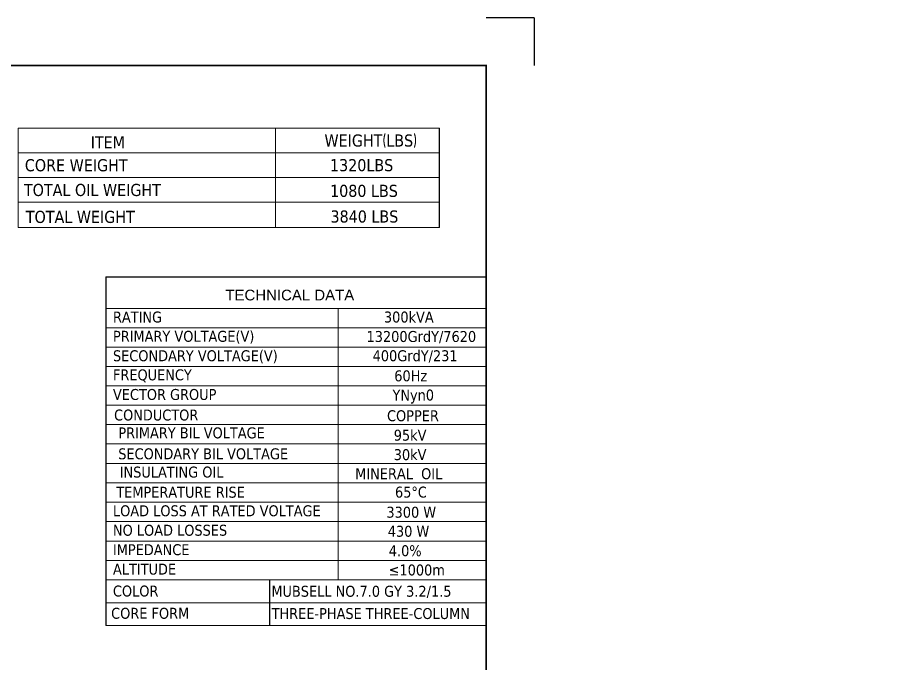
# Model space of a CAD drawing. Header units: millimetres. Extents: x 104637 to 116395, y -154925 to -148478.
# Drawn here: x 112359 to 116386, y -151405 to -148478 of the extents above; entities that cross this region are included whole.
import ezdxf
from ezdxf.enums import TextEntityAlignment as Align

# ---------------------------------------------------------------- set-up
doc = ezdxf.new("R2010")
doc.units = ezdxf.units.MM
doc.header["$LTSCALE"] = 13
for name, color, linetype in [('1', 4, 'Continuous'), ('2', 3, 'Continuous'), ('6文字层', 3, 'Continuous')]:
    doc.layers.add(name, color=color, linetype=linetype)
doc.layers.add('paper', color=254, linetype='Continuous', plot=False)
doc.layers.add('标注、文本', color=3, linetype='Continuous', lineweight=25)
doc.layers.add('铁心', color=3, linetype='Continuous', lineweight=0)
doc.styles.add('PDF Arial', font='arial.ttf')
doc.styles.get("Standard").update_dxf_attribs({"font": 'gbenor.shx', "bigfont": 'gbcbig.shx'})
doc.styles.add('Tahoma$001', font='tahoma.ttf', dxfattribs={"height": 2.159784})
doc.styles.add('Tahoma_txtstyle_30.51_0_0', font='tahoma.ttf')
doc.dimstyles.new('1-15', dxfattribs={"dimscale": 20, "dimtxt": 3.5, "dimasz": 2, "dimexe": 1.5, "dimexo": 0.5, "dimgap": 0.5, "dimtad": 1, "dimtoh": 1, "dimdec": 1, "dimdsep": 46, "dimtxsty": 'Standard', "dimcen": 2.5, "dimclrd": 3, "dimclre": 3, "dimclrt": 3, "dimadec": 0, "dimazin": 2, "dimtfac": 1, "dimtdec": 1, "dimtmove": 0, "dimatfit": 2, "dimfxl": 1, "dimarcsym": 0})
doc.dimstyles.new('ISO-25', dxfattribs={"dimtxt": 2.5, "dimasz": 2.5, "dimexe": 1.25, "dimexo": 0.625, "dimtad": 1, "dimtxsty": 'Standard', "dimcen": 2.5, "dimadec": 0, "dimazin": 0, "dimtfac": 1, "dimtmove": 0, "dimatfit": 3, "dimfxl": 1, "dimarcsym": 0})

# ---------------------------------------------------------------- blocks, each defined once
blk = doc.blocks.new('*D89')
at = {"layer": '1', "color": 3, "lineweight": -2}
for p, q in [((107931.1, -150500.7), (107931.1, -150616.7)), ((107957.1, -150500.7), (107957.1, -150616.7)), ((107893.6, -150594.2), (107856.1, -150594.2)), ((107931.1, -150594.2), (107957.1, -150594.2)), ((107994.6, -150594.2), (108099.9, -150594.2))]:
    blk.add_line(p, q, dxfattribs=at)
at = {"layer": '1', "color": 3, "lineweight": 30}
for points in [[(107893.6, -150588), (107893.6, -150600.5), (107931.1, -150594.2)], [(107994.6, -150588), (107994.6, -150600.5), (107957.1, -150594.2)]]:
    blk.add_solid(points, dxfattribs=at)
at = {"layer": '2', "color": 0, "linetype": 'Continuous', "lineweight": -2}
for p, q in [((116221.5, -153403.1), (116221.5, -153394.5)), ((116224, -153395.7), (116358.9, -153395.7)), ((116361.4, -153403.1), (116361.4, -153394.5))]:
    blk.add_line(p, q, dxfattribs=at)
at = {"layer": '2', "color": 0, "linetype": 'Continuous', "lineweight": 30}
for points in [[(116224, -153395.3), (116224, -153396.1), (116221.5, -153395.7)], [(116358.9, -153395.3), (116358.9, -153396.1), (116361.4, -153395.7)]]:
    blk.add_solid(points, dxfattribs=at)
at = {"layer": 'Defpoints', "color": 0, "lineweight": 30}
for p in [(107931.1, -150500.7), (107957.1, -150500.7), (107957.1, -150594.2)]:
    blk.add_point(p, dxfattribs=at)
at = {"layer": 'Defpoints', "color": 0, "linetype": 'Continuous', "lineweight": 30}
for p in [(116361.4, -153395.7), (116221.5, -153403.7), (116361.4, -153403.7)]:
    blk.add_point(p, dxfattribs=at)
at = {"layer": '1', "color": 2, "insert": (108066.7, -150560.5), "char_height": 52.5, "attachment_point": 5}
blk.add_mtext('26', dxfattribs=at)
at = {"layer": '2', "color": 0, "linetype": 'Continuous', "insert": (116291.5, -153393.8), "char_height": 2.5, "attachment_point": 5}
blk.add_mtext('140', dxfattribs=at)
blk = doc.blocks.new('*D90')
at = {"layer": '1', "color": 3, "lineweight": -2}
for p, q in [((107871, -150363.1), (107871, -150325.6)), ((107808.2, -150400.6), (107893.5, -150400.6)), ((107871, -150400.6), (107871, -150467)), ((107912.2, -150467), (107848.5, -150467)), ((107871, -150504.5), (107871, -150542)), ((107871, -150542), (107810.6, -150542))]:
    blk.add_line(p, q, dxfattribs=at)
at = {"layer": '1', "color": 3, "lineweight": 30}
for points in [[(107864.8, -150363.1), (107877.3, -150363.1), (107871, -150400.6)], [(107864.8, -150504.5), (107877.3, -150504.5), (107871, -150467)]]:
    blk.add_solid(points, dxfattribs=at)
at = {"layer": '2', "color": 0, "linetype": 'Continuous', "lineweight": -2}
for p, q in [((116216.5, -153400.7), (116216.5, -153388.7)), ((116219, -153390), (116364, -153390)), ((116366.5, -153400.7), (116366.5, -153388.7))]:
    blk.add_line(p, q, dxfattribs=at)
at = {"layer": '2', "color": 0, "linetype": 'Continuous', "lineweight": 30}
for points in [[(116219, -153389.6), (116219, -153390.4), (116216.5, -153390)], [(116364, -153389.6), (116364, -153390.4), (116366.5, -153390)]]:
    blk.add_solid(points, dxfattribs=at)
at = {"layer": 'Defpoints', "color": 0, "lineweight": 30}
for p in [(107808.2, -150400.6), (107871, -150467), (107912.2, -150467)]:
    blk.add_point(p, dxfattribs=at)
at = {"layer": 'Defpoints', "color": 0, "linetype": 'Continuous', "lineweight": 30}
for p in [(116366.5, -153390), (116216.5, -153401.3), (116366.5, -153401.3)]:
    blk.add_point(p, dxfattribs=at)
at = {"layer": '1', "color": 2, "insert": (107837, -150508.2), "char_height": 52.5, "attachment_point": 5}
blk.add_mtext('66', dxfattribs=at)
at = {"layer": '2', "color": 0, "linetype": 'Continuous', "insert": (116291.5, -153388.1), "char_height": 2.5, "attachment_point": 5}
blk.add_mtext('150', dxfattribs=at)
blk = doc.blocks.new('*D91')
at = {"layer": '1', "color": 3, "lineweight": -2}
for p, q in [((107931.1, -150500.7), (107931.1, -150616.7)), ((107957.1, -150500.7), (107957.1, -150616.7)), ((107893.6, -150594.2), (107856.1, -150594.2)), ((107931.1, -150594.2), (107957.1, -150594.2)), ((107994.6, -150594.2), (108099.9, -150594.2))]:
    blk.add_line(p, q, dxfattribs=at)
at = {"layer": '1', "color": 3}
for points in [[(107893.6, -150588), (107893.6, -150600.5), (107931.1, -150594.2)], [(107994.6, -150588), (107994.6, -150600.5), (107957.1, -150594.2)]]:
    blk.add_solid(points, dxfattribs=at)
at = {"layer": '2', "color": 0, "linetype": 'Continuous', "lineweight": -2}
for p, q in [((116218.3, -153406.3), (116207.7, -153406.3)), ((116209, -153568.8), (116209, -153408.8)), ((116218.3, -153571.3), (116207.7, -153571.3))]:
    blk.add_line(p, q, dxfattribs=at)
at = {"layer": '2', "color": 0, "linetype": 'Continuous', "lineweight": 30}
for points in [[(116208.5, -153408.8), (116209.4, -153408.8), (116209, -153406.3)], [(116208.5, -153568.8), (116209.4, -153568.8), (116209, -153571.3)]]:
    blk.add_solid(points, dxfattribs=at)
at = {"layer": 'Defpoints', "color": 0}
for p in [(107931.1, -150500.7), (107957.1, -150500.7), (107957.1, -150594.2)]:
    blk.add_point(p, dxfattribs=at)
at = {"layer": 'Defpoints', "color": 0, "linetype": 'Continuous', "lineweight": 30}
for p in [(116209, -153406.3), (116218.9, -153406.3), (116218.9, -153571.3)]:
    blk.add_point(p, dxfattribs=at)
at = {"layer": '1', "color": 2, "insert": (108066.7, -150560.5), "char_height": 52.5, "attachment_point": 5}
blk.add_mtext('26', dxfattribs=at)
at = {"layer": '2', "color": 0, "linetype": 'Continuous', "insert": (116207.1, -153488.8), "char_height": 2.5, "attachment_point": 5, "rotation": 90}
blk.add_mtext('165', dxfattribs=at)
blk = doc.blocks.new('*D92')
at = {"layer": '1', "color": 3, "lineweight": -2}
for p, q in [((107836.1, -150332.7), (107836.1, -150616.7)), ((107741.1, -150504.2), (107741.1, -150616.7)), ((107778.6, -150594.2), (107798.6, -150594.2))]:
    blk.add_line(p, q, dxfattribs=at)
at = {"layer": '1', "color": 3}
for points in [[(107778.6, -150588), (107778.6, -150600.5), (107741.1, -150594.2)], [(107798.6, -150588), (107798.6, -150600.5), (107836.1, -150594.2)]]:
    blk.add_solid(points, dxfattribs=at)
at = {"layer": '2', "color": 0, "linetype": 'Continuous', "lineweight": -2}
for p, q in [((116215.8, -153401.3), (116199.4, -153401.3)), ((116200.7, -153403.8), (116200.7, -153573.8)), ((116215.8, -153576.3), (116199.4, -153576.3))]:
    blk.add_line(p, q, dxfattribs=at)
at = {"layer": '2', "color": 0, "linetype": 'Continuous', "lineweight": 30}
for points in [[(116200.2, -153403.8), (116201.1, -153403.8), (116200.7, -153401.3)], [(116200.2, -153573.8), (116201.1, -153573.8), (116200.7, -153576.3)]]:
    blk.add_solid(points, dxfattribs=at)
at = {"layer": 'Defpoints', "color": 0}
for p in [(107836.1, -150332.7), (107741.1, -150504.2), (107836.1, -150594.2)]:
    blk.add_point(p, dxfattribs=at)
at = {"layer": 'Defpoints', "color": 0, "linetype": 'Continuous', "lineweight": 30}
for p in [(116216.5, -153401.3), (116200.7, -153576.3), (116216.5, -153576.3)]:
    blk.add_point(p, dxfattribs=at)
at = {"layer": '1', "color": 2, "insert": (107788.6, -150560.5), "char_height": 52.5, "attachment_point": 5}
blk.add_mtext('95', dxfattribs=at)
at = {"layer": '2', "color": 0, "linetype": 'Continuous', "insert": (116198.8, -153488.8), "char_height": 2.5, "attachment_point": 5, "rotation": 90}
blk.add_mtext('175', dxfattribs=at)
blk = doc.blocks.new('*D93')
at = {"layer": '1', "color": 3, "lineweight": -2}
for p, q in [((107931.1, -150180.7), (107931.1, -150616.7)), ((107836.1, -150332.7), (107836.1, -150616.7)), ((107873.6, -150594.2), (107893.6, -150594.2))]:
    blk.add_line(p, q, dxfattribs=at)
at = {"layer": '1', "color": 3}
for points in [[(107873.6, -150588), (107873.6, -150600.5), (107836.1, -150594.2)], [(107893.6, -150588), (107893.6, -150600.5), (107931.1, -150594.2)]]:
    blk.add_solid(points, dxfattribs=at)
at = {"layer": 'Defpoints', "color": 0}
for p in [(107931.1, -150180.7), (107836.1, -150332.7), (107931.1, -150594.2)]:
    blk.add_point(p, dxfattribs=at)
at = {"layer": 'Defpoints', "color": 0, "lineweight": 30}
for p in [(116359.9, -153407.9), (116363, -153404.7)]:
    blk.add_point(p, dxfattribs=at)
at = {"layer": '标注、文本', "color": 3, "lineweight": -2}
for p, q in [((116364.4, -153403.2), (116375.5, -153391.4)), ((116375.5, -153391.4), (116384.4, -153391.4)), ((116358.6, -153409.4), (116357.2, -153410.9)), ((116359.9, -153407.9), (116363, -153404.7))]:
    blk.add_line(p, q, dxfattribs=at)
at = {"layer": '标注、文本', "color": 3, "lineweight": 30}
for points in [[(116358.3, -153409.2), (116358.8, -153409.6), (116359.9, -153407.9)], [(116364.1, -153403), (116364.6, -153403.4), (116363, -153404.7)]]:
    blk.add_solid(points, dxfattribs=at)
at = {"layer": '1', "color": 2, "insert": (107883.6, -150560.5), "char_height": 52.5, "attachment_point": 5}
blk.add_mtext('95', dxfattribs=at)
at = {"layer": '标注、文本', "color": 3, "insert": (116380.4, -153389.2), "char_height": 2.4, "attachment_point": 5}
blk.add_mtext('4-∅4.5', dxfattribs=at)

msp = doc.modelspace()

# ---------------------------------------------------------------- linework, layer by layer
at = {"layer": '1', "const_width": 7.598}
msp.add_lwpolyline([(106148.809, -154686.312), (114484.451, -154686.312), (114484.451, -148695.07), (106148.809, -148695.07), (106148.809, -154686.312)], dxfattribs=at)
at = {"layer": '6文字层'}
for points in [[(112757.94, -149652.888), (114484.451, -149652.888)], [(112757.94, -149652.888), (112757.94, -151234.543)], [(114484.451, -149652.888), (114484.451, -150851.145)]]:
    msp.add_lwpolyline(points, dxfattribs=at)
at = {"layer": 'paper'}
for q in [(114484.451, -148477.996), (114701.525, -148695.07)]:
    msp.add_line((114701.525, -148477.996), q, dxfattribs=at)
at = {"layer": '标注、文本'}
for p, q in [((114273.009, -149428.81), (114273.009, -148978.611)), ((113502.016, -151234.543), (113502.016, -151027.556))]:
    msp.add_line(p, q, dxfattribs=at)
at = {"layer": '铁心'}
for p, q in [((112359.978, -148978.611), (112359.978, -149165.728)), ((112359.978, -149165.728), (112359.978, -148978.611)), ((112359.978, -148978.611), (114273.009, -148978.611)), ((113528.898, -148978.611), (113528.898, -149128.305)), ((113528.898, -149128.305), (113528.898, -148978.611)), ((112359.978, -149090.346), (114273.009, -149090.346)), ((113528.898, -149301.191), (113528.898, -149128.305)), ((113528.898, -149128.305), (113528.898, -149301.191)), ((112359.978, -149428.81), (112359.978, -149165.728)), ((112359.978, -149165.728), (112359.978, -149428.81)), ((112359.978, -149202.547), (114273.009, -149202.547)), ((112359.978, -149314.747), (114273.009, -149314.747)), ((113528.898, -149428.81), (113528.898, -149301.191)), ((113528.898, -149301.191), (113528.898, -149428.81)), ((112359.978, -149428.81), (114273.009, -149428.81))]:
    msp.add_line(p, q, dxfattribs=at)
for points in [[(112757.94, -149796.013), (114484.451, -149796.013)], [(113812.89, -149796.013), (113812.89, -151027.556)], [(112757.94, -149884.218), (114484.451, -149884.218)], [(112757.94, -149971.591), (114484.451, -149971.591)], [(112757.94, -150059.796), (114484.451, -150059.796)], [(112757.94, -150147.169), (114484.451, -150147.169)], [(112757.94, -150234.542), (114484.451, -150234.542)], [(112757.94, -150322.747), (114484.451, -150322.747)], [(112757.94, -150410.952), (114484.451, -150410.952)], [(112757.94, -150499.157), (114484.451, -150499.157)], [(112757.94, -150586.53), (114484.451, -150586.53)], [(112757.94, -150674.735), (114484.451, -150674.735)], [(112757.94, -150674.735), (114484.451, -150674.735)], [(112757.94, -150762.94), (114484.451, -150762.94)], [(112757.94, -150851.145), (114484.451, -150851.145)], [(112757.94, -150939.351), (114484.451, -150939.351)], [(112757.94, -151027.556), (114484.451, -151027.556)], [(112757.94, -151027.556), (114484.451, -151027.556)], [(112757.94, -151027.556), (114484.451, -151027.556)], [(114484.451, -151027.556), (114484.451, -151233.567)], [(112757.94, -151131.049), (114484.451, -151131.049)], [(112757.94, -151131.049), (113888.02, -151131.049)], [(112757.941, -151131.05), (113888.02, -151131.05)], [(112757.94, -151234.543), (114484.451, -151234.543)], [(112757.94, -151234.543), (113888.02, -151234.543)], [(112757.941, -151234.543), (113888.02, -151234.543)]]:
    msp.add_lwpolyline(points, dxfattribs=at)

# ---------------------------------------------------------------- texts
for s, height, style, p in [('ITEM', 55.015, 'Tahoma_txtstyle_30.51_0_0', (112689.571, -149070.525)), ('CORE WEIGHT', 55.01498, 'Tahoma_txtstyle_30.51_0_0', (112390.813, -149174.318)), ('1320LBS', 55.015, 'Tahoma_txtstyle_30.51_0_0', (113775.412, -149174.024)), ('TOTAL OIL WEIGHT', 55.01498, 'Tahoma_txtstyle_30.51_0_0', (112386.526, -149286.35)), ('1080 LBS', 55.015, 'Tahoma_txtstyle_30.51_0_0', (113775.766, -149290.437)), ('TOTAL WEIGHT', 55.01498, 'Tahoma_txtstyle_30.51_0_0', (112395.101, -149408.562)), ('3840 LBS', 55.015, 'Tahoma_txtstyle_30.51_0_0', (113777.592, -149406.821)), ('TECHNICAL DATA', 48.60227, 'PDF Arial', (113300.719, -149759.855)), ('RATING', 49.6299, 'Tahoma$001', (112790.597, -149860.087)), ('300kVA', 49.6299, 'Tahoma$001', (114020.217, -149860.087)), ('PRIMARY VOLTAGE(V)', 49.62988, 'Tahoma$001', (112790.597, -149947.46)), ('13200GrdY/7620', 49.62988, 'Tahoma$001', (113941.288, -149948.292)), ('SECONDARY VOLTAGE(V)', 49.62988, 'Tahoma$001', (112790.597, -150035.665)), ('400GrdY/231', 49.62988, 'Tahoma$001', (113968.925, -150035.665)), ('FREQUENCY', 49.6299, 'Tahoma$001', (112790.597, -150122.205)), ('60Hz', 49.6299, 'Tahoma$001', (114067.166, -150126.688)), ('VECTOR GROUP', 49.62988, 'Tahoma$001', (112790.597, -150211.243)), ('YNyn0', 49.6299, 'Tahoma$001', (114058.978, -150213.817)), ('CONDUCTOR', 49.6299, 'Tahoma$001', (112795.707, -150304.46)), ('COPPER', 49.6299, 'Tahoma$001', (114034.317, -150307.704)), ('95kV', 49.6299, 'Tahoma$001', (114064.698, -150395.909)), ('30kV', 49.6299, 'Tahoma$001', (114064.698, -150484.114)), ('MINERAL  OIL ', 49.62988, 'Tahoma$001', (113889.8, -150570.655)), ('LOAD LOSS AT RATED VOLTAGE', 49.62988, 'Tahoma$001', (112790.597, -150738.809)), ('3300 W', 49.6299, 'Tahoma$001', (114031.37, -150745.181)), ('NO LOAD LOSSES', 49.62988, 'Tahoma$001', (112790.597, -150827.014)), ('430 W', 49.6299, 'Tahoma$001', (114037.621, -150831.609)), ('IMPEDANCE', 49.6299, 'Tahoma$001', (112790.597, -150915.219)), ('4.0%%%', 49.6299, 'Tahoma$001', (114042.4, -150919.818)), ('ALTITUDE', 49.6299, 'Tahoma$001', (112790.597, -151003.424)), ('≤1000m', 49.6299, 'Tahoma$001', (114041.621, -151007.133)), ('COLOR', 49.6299, 'Tahoma$001', (112790.523, -151102.735)), ('MUBSELL NO.7.0 GY 3.2/1.5', 49.62988, 'Tahoma$001', (113509.38, -151103.759)), ('CORE FORM', 49.6299, 'Tahoma$001', (112782.375, -151203.546)), ('THREE-PHASE THREE-COLUMN', 49.62988, 'Tahoma$001', (113510.481, -151204.672))]:
    msp.add_text(s, height=height, dxfattribs=dict(at, style=style)).set_placement(p)
at = {"layer": '铁心', "style": 'Tahoma$001'}
for s, p in [('PRIMARY BIL VOLTAGE', (113147.196, -150360.634)), ('SECONDARY BIL VOLTAGE', (113199.929, -150455.595)), ('INSULATING OIL', (113056.604, -150538.396)), ('TEMPERATURE RISE ', (113106.583, -150629.774))]:
    msp.add_text(s, height=49.62988, dxfattribs=at).set_placement(p, align=Align.MIDDLE)
msp.add_text('65%%DC', height=49.6299, dxfattribs=at).set_placement((114070.369, -150629.237), align=Align.MIDDLE_LEFT)
at = {"layer": '铁心', "insert": (113750.41, -149007.169), "char_height": 55.01498, "width": 651.42255, "attachment_point": 1, "style": 'Tahoma_txtstyle_30.51_0_0'}
msp.add_mtext('WEIGHT{\\Fgbenor,gbcbig|c134;(}LBS{\\Fgbenor,gbcbig|c134;)}', dxfattribs=at)

# ---------------------------------------------------------------- dimensions: what is measured, and where the dimension line sits
at = {"layer": '2', "linetype": 'Continuous'}
for base, p1, p2, picture, middle in [((116200.652, -153576.328), (116216.473, -153401.312), (116216.473, -153576.328), '*D92', (116198.777, -153488.82)), ((116208.963, -153406.311), (116218.889, -153571.329), (116218.889, -153406.311), '*D91', (116207.088, -153488.82))]:
    dim = msp.add_linear_dim(base=base, p1=p1, p2=p2, angle=90, dimstyle='ISO-25', override={"dimdec": 0}, dxfattribs=at)
    dim.commit()
    dim.dimension.update_dxf_attribs({"geometry": picture, "text_midpoint": middle})
for base, p1, p2, picture, middle in [((116366.495, -153389.982), (116216.473, -153401.312), (116366.495, -153401.312), '*D90', (116291.484, -153388.107)), ((116361.44, -153395.722), (116221.472, -153403.728), (116361.44, -153403.728), '*D89', (116291.456, -153393.847))]:
    dim = msp.add_linear_dim(base=base, p1=p1, p2=p2, dimstyle='ISO-25', override={"dimdec": 0}, dxfattribs=at)
    dim.commit()
    dim.dimension.update_dxf_attribs({"geometry": picture, "text_midpoint": middle})
at = {"layer": '标注、文本'}
dim = msp.add_diameter_dim_2p(p1=(116359.924, -153407.948), p2=(116363.011, -153404.674), text='4-<>', dimstyle='1-15', override={"dimtxt": 0.12, "dimasz": 0.1, "dimgap": 0.05}, dxfattribs=at)
dim.commit()
dim.dimension.update_dxf_attribs({"geometry": '*D93', "text_midpoint": (116380.443, -153391.427), "dimtype": 163})

doc.saveas('drawing.dxf')
